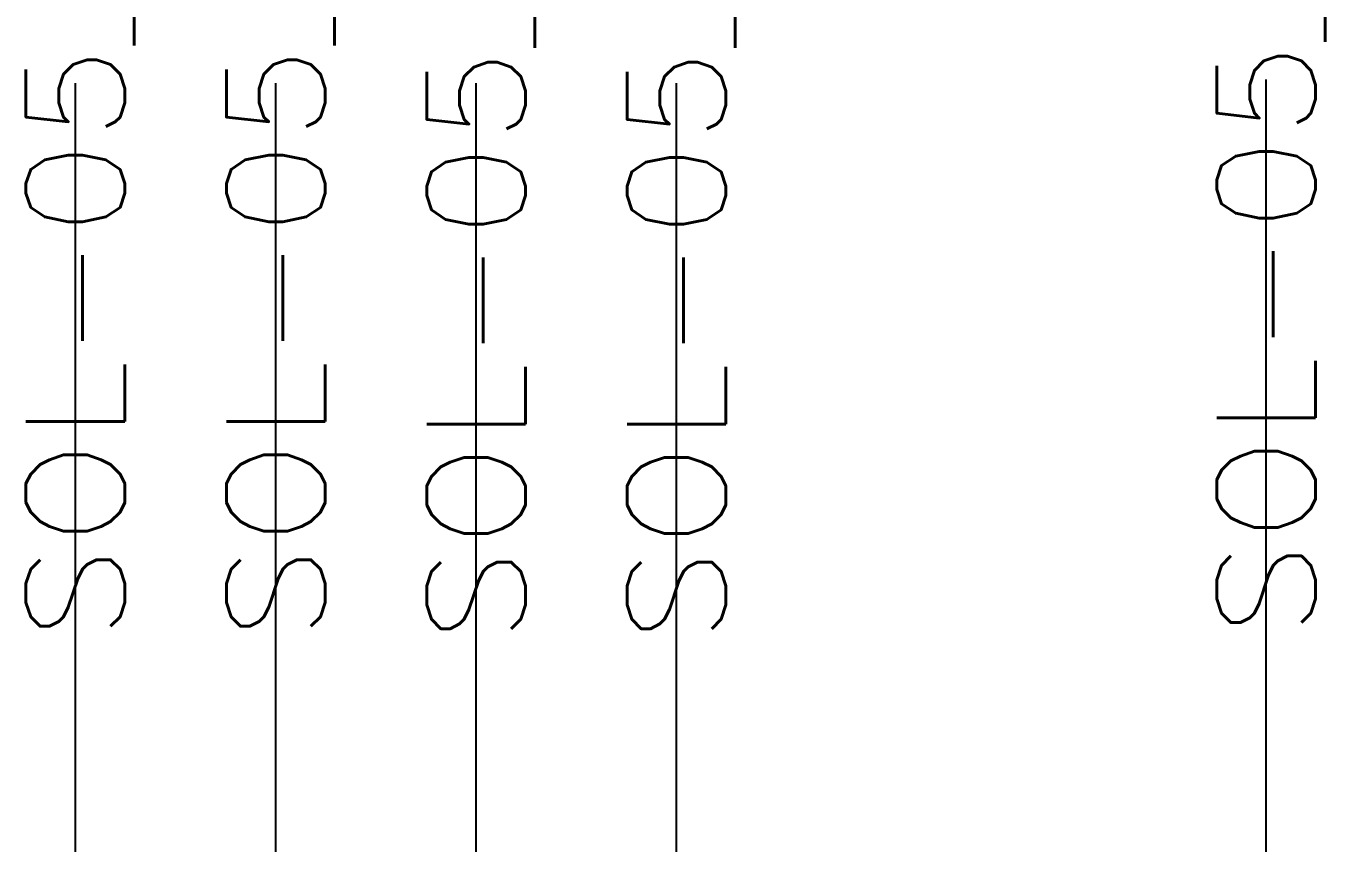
# Model space of a CAD drawing. Header units: inches. Extents: x -25 to 1235, y -506 to 1148.
# Drawn here: x 143.26 to 176.15, y 728.06 to 748.75 of the extents above; entities that cross this region are included whole.
import ezdxf
from ezdxf.enums import TextEntityAlignment as Align

# ---------------------------------------------------------------- set-up
doc = ezdxf.new("R2010")
doc.units = ezdxf.units.IN
doc.header["$MEASUREMENT"] = 0
for name, color, linetype in [('MISC', 2, 'Continuous'), ('RED_10AWG', 1, 'Continuous'), ('WIREFIXED', 70, 'Continuous')]:
    doc.layers.add(name, color=color, linetype=linetype)
doc.styles.add('WD', font='romans.shx')

# ---------------------------------------------------------------- blocks, each defined once
blk = doc.blocks.new('WD_WNV1')
at = {"style": 'WD', "width": 0.9}
blk.add_attdef('WIRENO', text='', height=0.125, rotation=90, dxfattribs=at).set_placement((0, 0), align=Align.MIDDLE_CENTER)
at = {"style": 'WD', "flags": 1}
for tag, p in [('W01USER', (0.0956, 0.0772)), ('W02USER', (0.0956, 0.0694)), ('W03USER', (0.0956, 0.0616)), ('W04USER', (0.0956, 0.0538)), ('W05USER', (0.0956, 0.046)), ('W06USER', (0.0956, 0.0382)), ('W07USER', (0.0956, 0.0304)), ('W08USER', (0.0956, 0.0226)), ('W09USER', (0.0956, 0.0147)), ('W10USER', (0.0956, 0.0069))]:
    blk.add_attdef(tag, text='', height=0.005, dxfattribs=at).set_placement(p, align=Align.CENTER)
for tag, p in [('X2TERM01', (0, 0.0625)), ('X8TERM01', (0, -0.0625))]:
    blk.add_attdef(tag, p, '', height=0.01, dxfattribs=at)
at = {"color": 7, "style": 'WD'}
for tag, p in [('X2_TINY_DOT_DONT_REMOVE', (0, 0.0625)), ('X8_TINY_DOT_DONT_REMOVE', (0, -0.0625))]:
    blk.add_attdef(tag, p, '', height=0.0001, dxfattribs=at)

msp = doc.modelspace()

# ---------------------------------------------------------------- linework, layer by layer
at = {"layer": 'RED_10AWG'}
for p, q in [((144.506, 585.436), (144.506, 747.303)), ((149.579, 585.436), (149.579, 747.303)), ((154.651, 585.436), (154.651, 747.303)), ((159.724, 585.436), (159.724, 747.303)), ((174.658, 585.436), (174.658, 747.397))]:
    msp.add_line(p, q, dxfattribs=at)

# ---------------------------------------------------------------- block references
at = {"layer": 'WIREFIXED'}
ref = msp.add_blockref('WD_WNV1', (174.658, 748.833), dxfattribs=dict(at, xscale=20, yscale=25, zscale=2))
ref.add_attrib('X8_TINY_DOT_DONT_REMOVE', '.', (174.658, 730.887), dxfattribs={"layer": 'MISC', "color": 7, "height": 0.0025, "style": 'WD', "width": 0.8})
ref.add_attrib('WIRENOF', 'SOL-05_5.1.3_P', dxfattribs={"height": 2.5, "rotation": 90, "style": 'WD', "width": 1.125}).set_placement((174.658, 748.833), align=Align.MIDDLE_CENTER)
ref = msp.add_blockref('WD_WNV1', (144.506, 748.739), dxfattribs=dict(at, xscale=20, yscale=25, zscale=2))
ref.add_attrib('X8_TINY_DOT_DONT_REMOVE', '.', (144.506, 730.792), dxfattribs={"layer": 'MISC', "color": 7, "height": 0.0025, "style": 'WD', "width": 0.8})
ref.add_attrib('WIRENOF', 'SOL-05_5.1.1_P', dxfattribs={"height": 2.5, "rotation": 90, "style": 'WD', "width": 1.125}).set_placement((144.506, 748.739), align=Align.MIDDLE_CENTER)
ref = msp.add_blockref('WD_WNV1', (149.579, 748.739), dxfattribs=dict(at, xscale=20, yscale=25, zscale=2))
ref.add_attrib('X8_TINY_DOT_DONT_REMOVE', '.', (149.579, 730.792), dxfattribs={"layer": 'MISC', "color": 7, "height": 0.0025, "style": 'WD', "width": 0.8})
ref.add_attrib('WIRENOF', 'SOL-05_5.1.2_P', dxfattribs={"height": 2.5, "rotation": 90, "style": 'WD', "width": 1.125}).set_placement((149.579, 748.739), align=Align.MIDDLE_CENTER)
ref = msp.add_blockref('WD_WNV1', (154.651, 748.739), dxfattribs=dict(at, xscale=20, yscale=25, zscale=2))
ref.add_attrib('X8_TINY_DOT_DONT_REMOVE', '.', (154.651, 730.792), dxfattribs={"layer": 'MISC', "color": 7, "height": 0.0025, "style": 'WD', "width": 0.8})
ref.add_attrib('WIRENOF', 'SOL-05_5.1.1_N', dxfattribs={"height": 2.5, "rotation": 90, "style": 'WD', "width": 1.125}).set_placement((154.651, 748.739), align=Align.MIDDLE_CENTER)
ref = msp.add_blockref('WD_WNV1', (159.724, 748.739), dxfattribs=dict(at, xscale=20, yscale=25, zscale=2))
ref.add_attrib('X8_TINY_DOT_DONT_REMOVE', '.', (159.724, 730.792), dxfattribs={"layer": 'MISC', "color": 7, "height": 0.0025, "style": 'WD', "width": 0.8})
ref.add_attrib('WIRENOF', 'SOL-05_5.1.2_N', dxfattribs={"height": 2.5, "rotation": 90, "style": 'WD', "width": 1.125}).set_placement((159.724, 748.739), align=Align.MIDDLE_CENTER)

doc.saveas('drawing.dxf')
